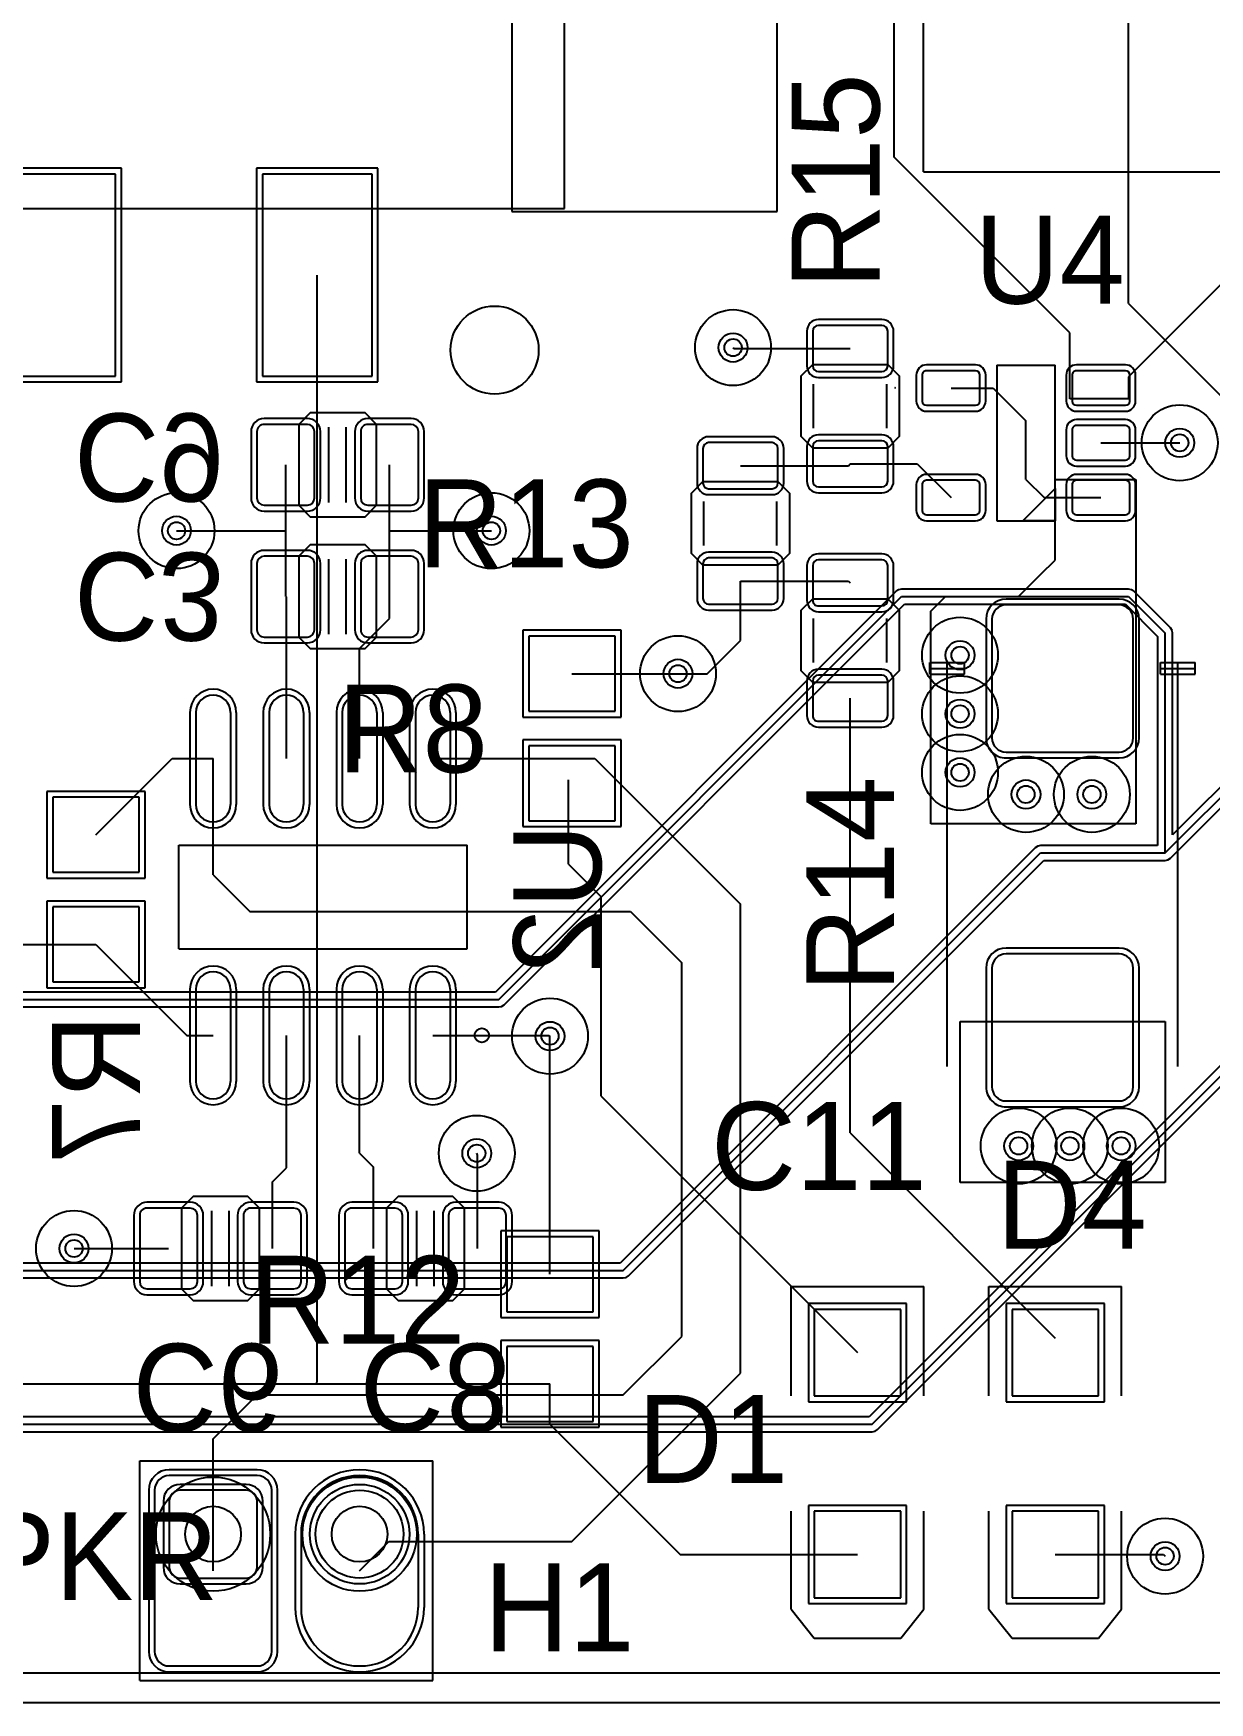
# Model space of a CAD drawing. Header units: millimetres. Extents: x 44.3 to 144.1, y 72.1 to 136.6.
# Drawn here: x 103.94 to 124.34, y 75.95 to 104.89 of the extents above; entities that cross this region are included whole.
import ezdxf

# ---------------------------------------------------------------- set-up
doc = ezdxf.new("R2010")
doc.units = ezdxf.units.MM
for name, color, linetype in [('BottomLayer', 5, 'Continuous'), ('BottomOverlay', 54, 'Continuous'), ('BottomSolder', 6, 'Continuous'), ('InternalPlane1', 76, 'Continuous'), ('InternalPlane2', 16, 'Continuous'), ('PadHoleLayer', 156, 'Continuous'), ('TopLayer', 1, 'Continuous'), ('TopOverlay', 2, 'Continuous'), ('TopSolder', 216, 'Continuous'), ('ViaHoleLayer', 16, 'Continuous')]:
    doc.layers.add(name, color=color, linetype=linetype)

# ---------------------------------------------------------------- blocks, each defined once
blk = doc.blocks.new('CAPMP7343X310N_3')
at = {"layer": 'TopLayer'}
for p, q in [((-1.995, 1.225), (-4.055, 1.225)), ((4.055, 1.225), (1.995, 1.225)), ((-4.3, 0.98), (-4.3, -0.98)), ((-1.75, -0.98), (-1.75, 0.98)), ((1.75, 0.98), (1.75, -0.98)), ((4.3, -0.98), (4.3, 0.98)), ((-4.055, -1.225), (-1.995, -1.225)), ((1.995, -1.225), (4.055, -1.225))]:
    blk.add_line(p, q, dxfattribs=at)
for centre, start, end in [((-4.055, 0.98), 90, 180), ((-1.995, 0.98), 0, 90), ((1.995, 0.98), 90, 180), ((4.055, 0.98), 0, 90), ((-4.055, -0.98), 180, 270), ((-1.995, -0.98), 270, 0), ((1.995, -0.98), 180, 270), ((4.055, -0.98), 270, 0)]:
    blk.add_arc(centre, 0.245, start, end, dxfattribs=at)
at = {"layer": 'TopOverlay'}
for p, q in [((-3.1, 2.3), (-3.3, 2.3)), ((-3.3, 1.7), (-3.3, 2.3)), ((-3.2, 2), (-3.2, 2.3)), ((-3.1, 2), (-3.1, 2.3)), ((3.7, 2), (-3.3, 2)), ((-3.2, 1.7), (-3.2, 2)), ((-3.1, 1.7), (-3.1, 2)), ((-3.1, 1.7), (-3.3, 1.7)), ((-3.1, -1.7), (-3.3, -1.7)), ((-3.3, -2.3), (-3.3, -1.7)), ((-3.2, -2), (-3.2, -1.7)), ((-3.1, -2), (-3.1, -1.7)), ((3.7, -2), (-3.3, -2)), ((-3.2, -2.3), (-3.2, -2)), ((-3.1, -2.3), (-3.1, -2)), ((-3.1, -2.3), (-3.3, -2.3))]:
    blk.add_line(p, q, dxfattribs=at)
at = {"layer": 'TopSolder'}
for p, q in [((-1.995, 1.327), (-4.055, 1.327)), ((4.055, 1.327), (1.995, 1.327)), ((-4.402, 0.98), (-4.402, -0.98)), ((-1.648, -0.98), (-1.648, 0.98)), ((1.648, 0.98), (1.648, -0.98)), ((4.402, -0.98), (4.402, 0.98)), ((-4.055, -1.327), (-1.995, -1.327)), ((1.995, -1.327), (4.055, -1.327))]:
    blk.add_line(p, q, dxfattribs=at)
for centre, start, end in [((-4.055, 0.98), 90, 180), ((-1.995, 0.98), 0, 90), ((1.995, 0.98), 90, 180), ((4.055, 0.98), 0, 90), ((-4.055, -0.98), 180, 270), ((-1.995, -0.98), 270, 0), ((1.995, -0.98), 180, 270), ((4.055, -0.98), 270, 0)]:
    blk.add_arc(centre, 0.347, start, end, dxfattribs=at)
blk = doc.blocks.new('3_2X1_6X1_1_7')
at = {"layer": 'TopLayer'}
for p, q in [((-2.5, 0.75), (-2.5, -0.75)), ((-1, 0.75), (-2.5, 0.75)), ((-1, -0.75), (-1, 0.75)), ((1, 0.75), (1, -0.75)), ((2.5, 0.75), (1, 0.75)), ((2.5, -0.75), (2.5, 0.75)), ((-2.5, -0.75), (-1, -0.75)), ((1, -0.75), (2.5, -0.75))]:
    blk.add_line(p, q, dxfattribs=at)
at = {"layer": 'TopOverlay'}
for p, q in [((-2.9, -1.15), (-2.9, 1.15)), ((-1, 1.15), (-2.9, 1.15)), ((2.7, 1.15), (1, 1.15)), ((3.2, 0.75), (2.7, 1.15)), ((3.2, -0.75), (3.2, 0.75)), ((2.7, -1.15), (3.2, -0.75)), ((-1, -1.15), (-2.9, -1.15)), ((2.7, -1.15), (1, -1.15))]:
    blk.add_line(p, q, dxfattribs=at)
at = {"layer": 'TopSolder'}
for p, q in [((-2.602, 0.852), (-2.602, -0.852)), ((-0.898, 0.852), (-2.602, 0.852)), ((-0.898, -0.852), (-0.898, 0.852)), ((0.898, 0.852), (0.898, -0.852)), ((2.602, 0.852), (0.898, 0.852)), ((2.602, -0.852), (2.602, 0.852)), ((-2.602, -0.852), (-0.898, -0.852)), ((0.898, -0.852), (2.602, -0.852))]:
    blk.add_line(p, q, dxfattribs=at)
blk = doc.blocks.new('HDR_1_2_O______8')
at = {"layer": 'BottomLayer'}
for p, q in [((-2.286, 2.032), (-2.286, 0.508)), ((0.762, 2.286), (-2.032, 2.286)), ((0.5715, 2.032), (-0.5715, 2.032)), ((1.016, 0.508), (1.016, 2.032)), ((-0.762, 1.8415), (-0.762, 0.6985)), ((0.762, 0.6985), (0.762, 1.8415)), ((-0.5715, 0.508), (0.5715, 0.508)), ((-2.032, 0.254), (0.762, 0.254)), ((0, -0.254), (-1.27, -0.254)), ((0, -2.286), (-1.27, -2.286))]:
    blk.add_line(p, q, dxfattribs=at)
blk.add_circle((0, -1.27), 0.762, dxfattribs=at)
for centre, radius, start, end in [((-2.032, 2.032), 0.254, 90, 180), ((-0.5715, 1.8415), 0.1905, 90, 180), ((0.5715, 1.8415), 0.1905, 0, 90), ((0.762, 2.032), 0.254, 0, 90), ((-0.5715, 0.6985), 0.1905, 180, 270), ((0.5715, 0.6985), 0.1905, 270, 0), ((-2.032, 0.508), 0.254, 180, 270), ((0.762, 0.508), 0.254, 270, 0), ((-1.27, -1.27), 1.016, 90, 270), ((0, -1.27), 1.016, 270, 90)]:
    blk.add_arc(centre, radius, start, end, dxfattribs=at)
at = {"layer": 'BottomSolder'}
for p, q in [((0.762, 2.3876), (-2.032, 2.3876)), ((-2.3876, 2.032), (-2.3876, 0.508)), ((0.5715, 2.1336), (-0.5715, 2.1336)), ((1.1176, 0.508), (1.1176, 2.032)), ((-0.8636, 1.8415), (-0.8636, 0.6985)), ((0.8636, 0.6985), (0.8636, 1.8415)), ((-0.5715, 0.4064), (0.5715, 0.4064)), ((-2.032, 0.1524), (0.762, 0.1524)), ((0, -0.1524), (-1.27, -0.1524)), ((0, -2.3876), (-1.27, -2.3876))]:
    blk.add_line(p, q, dxfattribs=at)
blk.add_circle((0, -1.27), 0.8636, dxfattribs=at)
for centre, radius, start, end in [((-2.032, 2.032), 0.3556, 90, 180), ((0.762, 2.032), 0.3556, 0, 90), ((-0.5715, 1.8415), 0.2921, 90, 180), ((0.5715, 1.8415), 0.2921, 0, 90), ((-0.5715, 0.6985), 0.2921, 180, 270), ((0.5715, 0.6985), 0.2921, 270, 0), ((-2.032, 0.508), 0.3556, 180, 270), ((0.762, 0.508), 0.3556, 270, 0), ((-1.27, -1.27), 1.1176, 90, 270), ((0, -1.27), 1.1176, 270, 90)]:
    blk.add_arc(centre, radius, start, end, dxfattribs=at)
at = {"layer": 'InternalPlane1'}
for centre in [(0, 1.27), (0, -1.27)]:
    blk.add_circle(centre, 0.9906, dxfattribs=at)
at = {"layer": 'InternalPlane2'}
for centre in [(0, 1.27), (0, -1.27)]:
    blk.add_circle(centre, 0.9906, dxfattribs=at)
at = {"layer": 'PadHoleLayer'}
for centre in [(0, 1.27), (0, -1.27)]:
    blk.add_circle(centre, 0.4826, dxfattribs=at)
at = {"layer": 'TopLayer'}
for p, q in [((-2.286, 2.032), (-2.286, 0.508)), ((0.762, 2.286), (-2.032, 2.286)), ((0.5715, 2.032), (-0.5715, 2.032)), ((1.016, 0.508), (1.016, 2.032)), ((-0.762, 1.8415), (-0.762, 0.6985)), ((0.762, 0.6985), (0.762, 1.8415)), ((-0.5715, 0.508), (0.5715, 0.508)), ((-2.032, 0.254), (0.762, 0.254)), ((0, -0.254), (-1.27, -0.254)), ((0, -2.286), (-1.27, -2.286))]:
    blk.add_line(p, q, dxfattribs=at)
blk.add_circle((0, -1.27), 0.762, dxfattribs=at)
for centre, radius, start, end in [((-2.032, 2.032), 0.254, 90, 180), ((-0.5715, 1.8415), 0.1905, 90, 180), ((0.5715, 1.8415), 0.1905, 0, 90), ((0.762, 2.032), 0.254, 0, 90), ((-0.5715, 0.6985), 0.1905, 180, 270), ((0.5715, 0.6985), 0.1905, 270, 0), ((-2.032, 0.508), 0.254, 180, 270), ((0.762, 0.508), 0.254, 270, 0), ((-1.27, -1.27), 1.016, 90, 270), ((0, -1.27), 1.016, 270, 90)]:
    blk.add_arc(centre, radius, start, end, dxfattribs=at)
at = {"layer": 'TopOverlay'}
for p, q in [((-2.54, 2.54), (1.27, 2.54)), ((-2.54, 2.54), (-2.54, -2.54)), ((1.27, 2.54), (1.27, -2.54)), ((-2.54, -2.54), (1.27, -2.54))]:
    blk.add_line(p, q, dxfattribs=at)
at = {"layer": 'TopSolder'}
for p, q in [((0.762, 2.3876), (-2.032, 2.3876)), ((-2.3876, 2.032), (-2.3876, 0.508)), ((0.5715, 2.1336), (-0.5715, 2.1336)), ((1.1176, 0.508), (1.1176, 2.032)), ((-0.8636, 1.8415), (-0.8636, 0.6985)), ((0.8636, 0.6985), (0.8636, 1.8415)), ((-0.5715, 0.4064), (0.5715, 0.4064)), ((-2.032, 0.1524), (0.762, 0.1524)), ((0, -0.1524), (-1.27, -0.1524)), ((0, -2.3876), (-1.27, -2.3876))]:
    blk.add_line(p, q, dxfattribs=at)
blk.add_circle((0, -1.27), 0.8636, dxfattribs=at)
for centre, radius, start, end in [((-2.032, 2.032), 0.3556, 90, 180), ((0.762, 2.032), 0.3556, 0, 90), ((-0.5715, 1.8415), 0.2921, 90, 180), ((0.5715, 1.8415), 0.2921, 0, 90), ((-0.5715, 0.6985), 0.2921, 180, 270), ((0.5715, 0.6985), 0.2921, 270, 0), ((-2.032, 0.508), 0.3556, 180, 270), ((0.762, 0.508), 0.3556, 270, 0), ((-1.27, -1.27), 1.1176, 90, 270), ((0, -1.27), 1.1176, 270, 90)]:
    blk.add_arc(centre, radius, start, end, dxfattribs=at)
blk = doc.blocks.new('I________6_8_H_S________11')
at = {"layer": 'TopLayer'}
for p, q in [((-0.7, 2.6), (-6.95, 2.6)), ((-6.95, 2.6), (-6.95, -2.6)), ((-0.7, -2.6), (-0.7, 2.6)), ((6.95, 2.6), (0.7, 2.6)), ((0.7, 2.6), (0.7, -2.6)), ((6.95, -2.6), (6.95, 2.6)), ((-6.95, -2.6), (-0.7, -2.6)), ((0.7, -2.6), (6.95, -2.6))]:
    blk.add_line(p, q, dxfattribs=at)
at = {"layer": 'TopOverlay'}
for p, q in [((-6.35, 3), (-6.35, 6.35)), ((-6.35, 6.35), (6.35, 6.35)), ((6.35, 3), (6.35, 6.35)), ((-6.35, -6.35), (-6.35, -3)), ((6.35, -6.35), (6.35, -3)), ((-6.35, -6.35), (6.35, -6.35))]:
    blk.add_line(p, q, dxfattribs=at)
at = {"layer": 'TopSolder'}
for p, q in [((-0.598, 2.702), (-7.052, 2.702)), ((-7.052, 2.702), (-7.052, -2.702)), ((-0.598, -2.702), (-0.598, 2.702)), ((7.052, 2.702), (0.598, 2.702)), ((0.598, 2.702), (0.598, -2.702)), ((7.052, -2.702), (7.052, 2.702)), ((-7.052, -2.702), (-0.598, -2.702)), ((0.598, -2.702), (7.052, -2.702))]:
    blk.add_line(p, q, dxfattribs=at)
blk = doc.blocks.new('ERA_0805_16')
at = {"layer": 'TopLayer'}
for p, q in [((-0.3, 0.75), (-1.6, 0.75)), ((-1.6, 0.75), (-1.6, -0.75)), ((-0.3, -0.75), (-0.3, 0.75)), ((1.6, 0.75), (0.3, 0.75)), ((0.3, 0.75), (0.3, -0.75)), ((1.6, -0.75), (1.6, 0.75)), ((-1.6, -0.75), (-0.3, -0.75)), ((0.3, -0.75), (1.6, -0.75))]:
    blk.add_line(p, q, dxfattribs=at)
at = {"layer": 'TopSolder'}
for p, q in [((-0.198, 0.852), (-1.702, 0.852)), ((-1.702, 0.852), (-1.702, -0.852)), ((-0.198, -0.852), (-0.198, 0.852)), ((1.702, 0.852), (0.198, 0.852)), ((0.198, 0.852), (0.198, -0.852)), ((1.702, -0.852), (1.702, 0.852)), ((-1.702, -0.852), (-0.198, -0.852)), ((0.198, -0.852), (1.702, -0.852))]:
    blk.add_line(p, q, dxfattribs=at)
blk = doc.blocks.new('ERA_0805_19')
at = {"layer": 'TopLayer'}
for p, q in [((-0.3, 0.75), (-1.6, 0.75)), ((-1.6, 0.75), (-1.6, -0.75)), ((-0.3, -0.75), (-0.3, 0.75)), ((1.6, 0.75), (0.3, 0.75)), ((0.3, 0.75), (0.3, -0.75)), ((1.6, -0.75), (1.6, 0.75)), ((-1.6, -0.75), (-0.3, -0.75)), ((0.3, -0.75), (1.6, -0.75))]:
    blk.add_line(p, q, dxfattribs=at)
at = {"layer": 'TopSolder'}
for p, q in [((-0.198, 0.852), (-1.702, 0.852)), ((-1.702, 0.852), (-1.702, -0.852)), ((-0.198, -0.852), (-0.198, 0.852)), ((1.702, 0.852), (0.198, 0.852)), ((0.198, 0.852), (0.198, -0.852)), ((1.702, -0.852), (1.702, 0.852)), ((-1.702, -0.852), (-0.198, -0.852)), ((0.198, -0.852), (1.702, -0.852))]:
    blk.add_line(p, q, dxfattribs=at)
blk = doc.blocks.new('RESC2012X70N_20')
at = {"layer": 'TopLayer'}
for p, q in [((-0.7, 0.65), (-1.3, 0.65)), ((-0.725, 0.65), (-0.525, 0.85)), ((-0.725, -0.65), (-0.725, 0.65)), ((-0.525, 0.85), (0.525, 0.85)), ((0.525, 0.85), (0.725, 0.65)), ((1.3, 0.65), (0.7, 0.65)), ((0.725, 0.65), (0.725, -0.65)), ((-1.4, 0.55), (-1.4, -0.55)), ((-0.6, -0.55), (-0.6, 0.55)), ((0.6, 0.55), (0.6, -0.55)), ((1.4, -0.55), (1.4, 0.55)), ((-1.3, -0.65), (-0.7, -0.65)), ((-0.525, -0.85), (-0.725, -0.65)), ((0.525, -0.85), (-0.525, -0.85)), ((0.725, -0.65), (0.525, -0.85)), ((0.7, -0.65), (1.3, -0.65))]:
    blk.add_line(p, q, dxfattribs=at)
for centre, start, end in [((-1.3, 0.55), 90, 180), ((-0.7, 0.55), 0, 90), ((0.7, 0.55), 90, 180), ((1.3, 0.55), 0, 90), ((-1.3, -0.55), 180, 270), ((-0.7, -0.55), 270, 0), ((0.7, -0.55), 180, 270), ((1.3, -0.55), 270, 0)]:
    blk.add_arc(centre, 0.1, start, end, dxfattribs=at)
at = {"layer": 'TopOverlay'}
for p, q in [((-0.381, 0.635), (0.381, 0.635)), ((-0.381, -0.635), (0.381, -0.635))]:
    blk.add_line(p, q, dxfattribs=at)
at = {"layer": 'TopSolder'}
for p, q in [((-0.7, 0.752), (-1.3, 0.752)), ((1.3, 0.752), (0.7, 0.752)), ((-1.502, 0.55), (-1.502, -0.55)), ((-0.498, -0.55), (-0.498, 0.55)), ((0.498, 0.55), (0.498, -0.55)), ((1.502, -0.55), (1.502, 0.55)), ((-1.3, -0.752), (-0.7, -0.752)), ((0.7, -0.752), (1.3, -0.752))]:
    blk.add_line(p, q, dxfattribs=at)
for centre, start, end in [((-1.3, 0.55), 90, 180), ((-0.7, 0.55), 0, 90), ((0.7, 0.55), 90, 180), ((1.3, 0.55), 0, 90), ((-1.3, -0.55), 180, 270), ((-0.7, -0.55), 270, 0), ((0.7, -0.55), 180, 270), ((1.3, -0.55), 270, 0)]:
    blk.add_arc(centre, 0.202, start, end, dxfattribs=at)
blk = doc.blocks.new('RESC2012X70N_21')
at = {"layer": 'TopLayer'}
for p, q in [((-0.7, 0.65), (-1.3, 0.65)), ((-0.725, 0.65), (-0.525, 0.85)), ((-0.725, -0.65), (-0.725, 0.65)), ((-0.525, 0.85), (0.525, 0.85)), ((0.525, 0.85), (0.725, 0.65)), ((1.3, 0.65), (0.7, 0.65)), ((0.725, 0.65), (0.725, -0.65)), ((-1.4, 0.55), (-1.4, -0.55)), ((-0.6, -0.55), (-0.6, 0.55)), ((0.6, 0.55), (0.6, -0.55)), ((1.4, -0.55), (1.4, 0.55)), ((-1.3, -0.65), (-0.7, -0.65)), ((-0.525, -0.85), (-0.725, -0.65)), ((0.525, -0.85), (-0.525, -0.85)), ((0.725, -0.65), (0.525, -0.85)), ((0.7, -0.65), (1.3, -0.65))]:
    blk.add_line(p, q, dxfattribs=at)
for centre, start, end in [((-1.3, 0.55), 90, 180), ((-0.7, 0.55), 0, 90), ((0.7, 0.55), 90, 180), ((1.3, 0.55), 0, 90), ((-1.3, -0.55), 180, 270), ((-0.7, -0.55), 270, 0), ((0.7, -0.55), 180, 270), ((1.3, -0.55), 270, 0)]:
    blk.add_arc(centre, 0.1, start, end, dxfattribs=at)
at = {"layer": 'TopOverlay'}
for p, q in [((0.381, 0.635), (-0.381, 0.635)), ((0.381, -0.635), (-0.381, -0.635))]:
    blk.add_line(p, q, dxfattribs=at)
at = {"layer": 'TopSolder'}
for p, q in [((-0.7, 0.752), (-1.3, 0.752)), ((1.3, 0.752), (0.7, 0.752)), ((-1.502, 0.55), (-1.502, -0.55)), ((-0.498, -0.55), (-0.498, 0.55)), ((0.498, 0.55), (0.498, -0.55)), ((1.502, -0.55), (1.502, 0.55)), ((-1.3, -0.752), (-0.7, -0.752)), ((0.7, -0.752), (1.3, -0.752))]:
    blk.add_line(p, q, dxfattribs=at)
for centre, start, end in [((-1.3, 0.55), 90, 180), ((-0.7, 0.55), 0, 90), ((0.7, 0.55), 90, 180), ((1.3, 0.55), 0, 90), ((-1.3, -0.55), 180, 270), ((-0.7, -0.55), 270, 0), ((0.7, -0.55), 180, 270), ((1.3, -0.55), 270, 0)]:
    blk.add_arc(centre, 0.202, start, end, dxfattribs=at)
blk = doc.blocks.new('DRA818_BREAKOUT_31')
at = {"layer": 'TopLayer'}
for p, q in [((-15.075, 12.05), (-15.075, 8.55)), ((-13.175, 12.05), (-15.075, 12.05)), ((-13.175, 8.55), (-13.175, 12.05)), ((-10.625, 12.05), (-10.625, 8.55)), ((-8.725, 12.05), (-10.625, 12.05)), ((-22.1, 9.2), (-22.1, 2.5)), ((-17.5, 9.2), (-22.1, 9.2)), ((-17.5, 2.5), (-17.5, 9.2)), ((-15.075, 8.55), (-13.175, 8.55)), ((-10.625, 8.55), (-8.725, 8.55))]:
    blk.add_line(p, q, dxfattribs=at)
at = {"layer": 'TopOverlay'}
for p, q in [((-18.415, 9.144), (-18.415, -9.906)), ((17.145, 9.144), (-18.415, 9.144))]:
    blk.add_line(p, q, dxfattribs=at)
blk.add_circle((-17.2, 11.6), 0.764, dxfattribs=at)
at = {"layer": 'TopSolder'}
for p, q in [((-15.177, 12.152), (-15.177, 8.448)), ((-13.073, 12.152), (-15.177, 12.152)), ((-13.073, 8.448), (-13.073, 12.152)), ((-10.727, 12.152), (-10.727, 8.448)), ((-8.623, 12.152), (-10.727, 12.152)), ((-15.177, 8.448), (-13.073, 8.448)), ((-10.727, 8.448), (-8.623, 8.448))]:
    blk.add_line(p, q, dxfattribs=at)
blk = doc.blocks.new('SOT23_5_32')
at = {"layer": 'TopLayer'}
for p, q in [((-1.8, 1.175), (-1.8, 0.725)), ((-0.875, 1.25), (-1.725, 1.25)), ((-0.8, 0.725), (-0.8, 1.175)), ((0.8, 1.175), (0.8, 0.725)), ((1.725, 1.25), (0.875, 1.25)), ((1.8, 0.725), (1.8, 1.175)), ((-1.725, 0.65), (-0.875, 0.65)), ((0.875, 0.65), (1.725, 0.65)), ((-0.875, 0.3), (-1.725, 0.3)), ((-1.8, 0.225), (-1.8, -0.225)), ((-0.8, -0.225), (-0.8, 0.225)), ((-1.725, -0.3), (-0.875, -0.3)), ((-1.8, -0.725), (-1.8, -1.175)), ((-0.875, -0.65), (-1.725, -0.65)), ((-0.8, -1.175), (-0.8, -0.725)), ((0.8, -0.725), (0.8, -1.175)), ((1.725, -0.65), (0.875, -0.65)), ((1.8, -1.175), (1.8, -0.725)), ((-1.725, -1.25), (-0.875, -1.25)), ((0.875, -1.25), (1.725, -1.25))]:
    blk.add_line(p, q, dxfattribs=at)
for centre, start, end in [((-1.725, 1.175), 90, 180), ((-0.875, 1.175), 0, 90), ((0.875, 1.175), 90, 180), ((1.725, 1.175), 0, 90), ((-1.725, 0.725), 180, 270), ((-0.875, 0.725), 270, 0), ((0.875, 0.725), 180, 270), ((1.725, 0.725), 270, 0), ((-1.725, 0.225), 90, 180), ((-0.875, 0.225), 0, 90), ((-1.725, -0.225), 180, 270), ((-0.875, -0.225), 270, 0), ((-1.725, -0.725), 90, 180), ((-0.875, -0.725), 0, 90), ((0.875, -0.725), 90, 180), ((1.725, -0.725), 0, 90), ((-1.725, -1.175), 180, 270), ((-0.875, -1.175), 270, 0), ((0.875, -1.175), 180, 270), ((1.725, -1.175), 270, 0)]:
    blk.add_arc(centre, 0.075, start, end, dxfattribs=at)
at = {"layer": 'TopOverlay'}
for p, q in [((0.508, 1.353), (-0.508, 1.353)), ((-0.508, 1.353), (-0.508, -1.347)), ((-0.508, 0.792), (-0.508, 1.353)), ((-0.508, 1.353), (0.053, 1.353)), ((0.053, 1.353), (-0.508, 0.792)), ((0.508, -1.347), (0.508, 1.353)), ((2.27, -0.95), (2.265, -0.955)), ((2.265, -0.955), (2.27, -0.96)), ((2.275, -0.955), (2.27, -0.95)), ((2.27, -0.96), (2.275, -0.955)), ((0.508, -1.347), (-0.508, -1.347))]:
    blk.add_line(p, q, dxfattribs=at)
at = {"layer": 'TopSolder'}
for p, q in [((-1.902, 1.175), (-1.902, 0.725)), ((-0.875, 1.352), (-1.725, 1.352)), ((-0.698, 0.725), (-0.698, 1.175)), ((0.698, 1.175), (0.698, 0.725)), ((1.725, 1.352), (0.875, 1.352)), ((1.902, 0.725), (1.902, 1.175)), ((-1.725, 0.548), (-0.875, 0.548)), ((-0.875, 0.402), (-1.725, 0.402)), ((0.875, 0.548), (1.725, 0.548)), ((-1.902, 0.225), (-1.902, -0.225)), ((-0.698, -0.225), (-0.698, 0.225)), ((-1.725, -0.402), (-0.875, -0.402)), ((-0.875, -0.548), (-1.725, -0.548)), ((1.725, -0.548), (0.875, -0.548)), ((-1.902, -0.725), (-1.902, -1.175)), ((-0.698, -1.175), (-0.698, -0.725)), ((0.698, -0.725), (0.698, -1.175)), ((1.902, -1.175), (1.902, -0.725)), ((-1.725, -1.352), (-0.875, -1.352)), ((0.875, -1.352), (1.725, -1.352))]:
    blk.add_line(p, q, dxfattribs=at)
for centre, start, end in [((-1.725, 1.175), 90, 180), ((-0.875, 1.175), 0, 90), ((0.875, 1.175), 90, 180), ((1.725, 1.175), 0, 90), ((-1.725, 0.725), 180, 270), ((-0.875, 0.725), 270, 0), ((0.875, 0.725), 180, 270), ((1.725, 0.725), 270, 0), ((-1.725, 0.225), 90, 180), ((-0.875, 0.225), 0, 90), ((-1.725, -0.225), 180, 270), ((-0.875, -0.225), 270, 0), ((-1.725, -0.725), 90, 180), ((-0.875, -0.725), 0, 90), ((0.875, -0.725), 90, 180), ((1.725, -0.725), 0, 90), ((-1.725, -1.175), 180, 270), ((-0.875, -1.175), 270, 0), ((0.875, -1.175), 180, 270), ((1.725, -1.175), 270, 0)]:
    blk.add_arc(centre, 0.177, start, end, dxfattribs=at)
blk = doc.blocks.new('CAPC2012X135N_B_37')
at = {"layer": 'BottomLayer'}
for p, q in [((-0.475, 0.9), (-0.675, 0.7)), ((0.475, 0.9), (-0.475, 0.9)), ((0.675, 0.7), (0.475, 0.9)), ((-0.525, 0.7), (-1.275, 0.7)), ((-0.675, 0.7), (-0.675, -0.7)), ((1.275, 0.7), (0.525, 0.7)), ((0.675, -0.7), (0.675, 0.7)), ((-1.4, 0.575), (-1.4, -0.575)), ((-0.4, -0.575), (-0.4, 0.575)), ((0.4, 0.575), (0.4, -0.575)), ((1.4, -0.575), (1.4, 0.575)), ((-1.275, -0.7), (-0.525, -0.7)), ((-0.675, -0.7), (-0.475, -0.9)), ((0.475, -0.9), (0.675, -0.7)), ((0.525, -0.7), (1.275, -0.7)), ((-0.475, -0.9), (0.475, -0.9))]:
    blk.add_line(p, q, dxfattribs=at)
for centre, start, end in [((-1.275, 0.575), 90, 180), ((-0.525, 0.575), 0, 90), ((0.525, 0.575), 90, 180), ((1.275, 0.575), 0, 90), ((-1.275, -0.575), 180, 270), ((-0.525, -0.575), 270, 0), ((0.525, -0.575), 180, 270), ((1.275, -0.575), 270, 0)]:
    blk.add_arc(centre, 0.125, start, end, dxfattribs=at)
at = {"layer": 'BottomOverlay'}
for p, q in [((-0.15, -0.651), (-0.15, 0.651)), ((0.15, -0.651), (0.15, 0.651))]:
    blk.add_line(p, q, dxfattribs=at)
at = {"layer": 'BottomSolder'}
for p, q in [((-0.525, 0.802), (-1.275, 0.802)), ((1.275, 0.802), (0.525, 0.802)), ((-1.502, 0.575), (-1.502, -0.575)), ((-0.298, -0.575), (-0.298, 0.575)), ((0.298, 0.575), (0.298, -0.575)), ((1.502, -0.575), (1.502, 0.575)), ((-1.275, -0.802), (-0.525, -0.802)), ((0.525, -0.802), (1.275, -0.802))]:
    blk.add_line(p, q, dxfattribs=at)
for centre, start, end in [((-1.275, 0.575), 90, 180), ((-0.525, 0.575), 0, 90), ((0.525, 0.575), 90, 180), ((1.275, 0.575), 0, 90), ((-1.275, -0.575), 180, 270), ((-0.525, -0.575), 270, 0), ((0.525, -0.575), 180, 270), ((1.275, -0.575), 270, 0)]:
    blk.add_arc(centre, 0.227, start, end, dxfattribs=at)
blk = doc.blocks.new('CAPC2012X135N_B_40')
at = {"layer": 'BottomLayer'}
for p, q in [((-0.475, 0.9), (-0.675, 0.7)), ((0.475, 0.9), (-0.475, 0.9)), ((0.675, 0.7), (0.475, 0.9)), ((-0.525, 0.7), (-1.275, 0.7)), ((-0.675, 0.7), (-0.675, -0.7)), ((1.275, 0.7), (0.525, 0.7)), ((0.675, -0.7), (0.675, 0.7)), ((-1.4, 0.575), (-1.4, -0.575)), ((-0.4, -0.575), (-0.4, 0.575)), ((0.4, 0.575), (0.4, -0.575)), ((1.4, -0.575), (1.4, 0.575)), ((-1.275, -0.7), (-0.525, -0.7)), ((-0.675, -0.7), (-0.475, -0.9)), ((0.475, -0.9), (0.675, -0.7)), ((0.525, -0.7), (1.275, -0.7)), ((-0.475, -0.9), (0.475, -0.9))]:
    blk.add_line(p, q, dxfattribs=at)
for centre, start, end in [((-1.275, 0.575), 90, 180), ((-0.525, 0.575), 0, 90), ((0.525, 0.575), 90, 180), ((1.275, 0.575), 0, 90), ((-1.275, -0.575), 180, 270), ((-0.525, -0.575), 270, 0), ((0.525, -0.575), 180, 270), ((1.275, -0.575), 270, 0)]:
    blk.add_arc(centre, 0.125, start, end, dxfattribs=at)
at = {"layer": 'BottomOverlay'}
for p, q in [((-0.15, 0.651), (-0.15, -0.651)), ((0.15, 0.651), (0.15, -0.651))]:
    blk.add_line(p, q, dxfattribs=at)
at = {"layer": 'BottomSolder'}
for p, q in [((-0.525, 0.802), (-1.275, 0.802)), ((1.275, 0.802), (0.525, 0.802)), ((-1.502, 0.575), (-1.502, -0.575)), ((-0.298, -0.575), (-0.298, 0.575)), ((0.298, 0.575), (0.298, -0.575)), ((1.502, -0.575), (1.502, 0.575)), ((-1.275, -0.802), (-0.525, -0.802)), ((0.525, -0.802), (1.275, -0.802))]:
    blk.add_line(p, q, dxfattribs=at)
for centre, start, end in [((-1.275, 0.575), 90, 180), ((-0.525, 0.575), 0, 90), ((0.525, 0.575), 90, 180), ((1.275, 0.575), 0, 90), ((-1.275, -0.575), 180, 270), ((-0.525, -0.575), 270, 0), ((0.525, -0.575), 180, 270), ((1.275, -0.575), 270, 0)]:
    blk.add_arc(centre, 0.227, start, end, dxfattribs=at)
blk = doc.blocks.new('CAPC2012X135N_B_42')
at = {"layer": 'BottomLayer'}
for p, q in [((-0.475, 0.9), (-0.675, 0.7)), ((0.475, 0.9), (-0.475, 0.9)), ((0.675, 0.7), (0.475, 0.9)), ((-0.525, 0.7), (-1.275, 0.7)), ((-0.675, 0.7), (-0.675, -0.7)), ((1.275, 0.7), (0.525, 0.7)), ((0.675, -0.7), (0.675, 0.7)), ((-1.4, 0.575), (-1.4, -0.575)), ((-0.4, -0.575), (-0.4, 0.575)), ((0.4, 0.575), (0.4, -0.575)), ((1.4, -0.575), (1.4, 0.575)), ((-1.275, -0.7), (-0.525, -0.7)), ((-0.675, -0.7), (-0.475, -0.9)), ((0.475, -0.9), (0.675, -0.7)), ((0.525, -0.7), (1.275, -0.7)), ((-0.475, -0.9), (0.475, -0.9))]:
    blk.add_line(p, q, dxfattribs=at)
for centre, start, end in [((-1.275, 0.575), 90, 180), ((-0.525, 0.575), 0, 90), ((0.525, 0.575), 90, 180), ((1.275, 0.575), 0, 90), ((-1.275, -0.575), 180, 270), ((-0.525, -0.575), 270, 0), ((0.525, -0.575), 180, 270), ((1.275, -0.575), 270, 0)]:
    blk.add_arc(centre, 0.125, start, end, dxfattribs=at)
at = {"layer": 'BottomOverlay'}
for p, q in [((-0.15, 0.651), (-0.15, -0.651)), ((0.15, 0.651), (0.15, -0.651))]:
    blk.add_line(p, q, dxfattribs=at)
at = {"layer": 'BottomSolder'}
for p, q in [((-0.525, 0.802), (-1.275, 0.802)), ((1.275, 0.802), (0.525, 0.802)), ((-1.502, 0.575), (-1.502, -0.575)), ((-0.298, -0.575), (-0.298, 0.575)), ((0.298, 0.575), (0.298, -0.575)), ((1.502, -0.575), (1.502, 0.575)), ((-1.275, -0.802), (-0.525, -0.802)), ((0.525, -0.802), (1.275, -0.802))]:
    blk.add_line(p, q, dxfattribs=at)
for centre, start, end in [((-1.275, 0.575), 90, 180), ((-0.525, 0.575), 0, 90), ((0.525, 0.575), 90, 180), ((1.275, 0.575), 0, 90), ((-1.275, -0.575), 180, 270), ((-0.525, -0.575), 270, 0), ((0.525, -0.575), 180, 270), ((1.275, -0.575), 270, 0)]:
    blk.add_arc(centre, 0.227, start, end, dxfattribs=at)
blk = doc.blocks.new('CAPC2012X135N_B_43')
at = {"layer": 'BottomLayer'}
for p, q in [((-0.475, 0.9), (-0.675, 0.7)), ((0.475, 0.9), (-0.475, 0.9)), ((0.675, 0.7), (0.475, 0.9)), ((-0.525, 0.7), (-1.275, 0.7)), ((-0.675, 0.7), (-0.675, -0.7)), ((1.275, 0.7), (0.525, 0.7)), ((0.675, -0.7), (0.675, 0.7)), ((-1.4, 0.575), (-1.4, -0.575)), ((-0.4, -0.575), (-0.4, 0.575)), ((0.4, 0.575), (0.4, -0.575)), ((1.4, -0.575), (1.4, 0.575)), ((-1.275, -0.7), (-0.525, -0.7)), ((-0.675, -0.7), (-0.475, -0.9)), ((0.475, -0.9), (0.675, -0.7)), ((0.525, -0.7), (1.275, -0.7)), ((-0.475, -0.9), (0.475, -0.9))]:
    blk.add_line(p, q, dxfattribs=at)
for centre, start, end in [((-1.275, 0.575), 90, 180), ((-0.525, 0.575), 0, 90), ((0.525, 0.575), 90, 180), ((1.275, 0.575), 0, 90), ((-1.275, -0.575), 180, 270), ((-0.525, -0.575), 270, 0), ((0.525, -0.575), 180, 270), ((1.275, -0.575), 270, 0)]:
    blk.add_arc(centre, 0.125, start, end, dxfattribs=at)
at = {"layer": 'BottomOverlay'}
for p, q in [((-0.15, 0.651), (-0.15, -0.651)), ((0.15, 0.651), (0.15, -0.651))]:
    blk.add_line(p, q, dxfattribs=at)
at = {"layer": 'BottomSolder'}
for p, q in [((-0.525, 0.802), (-1.275, 0.802)), ((1.275, 0.802), (0.525, 0.802)), ((-1.502, 0.575), (-1.502, -0.575)), ((-0.298, -0.575), (-0.298, 0.575)), ((0.298, 0.575), (0.298, -0.575)), ((1.502, -0.575), (1.502, 0.575)), ((-1.275, -0.802), (-0.525, -0.802)), ((0.525, -0.802), (1.275, -0.802))]:
    blk.add_line(p, q, dxfattribs=at)
for centre, start, end in [((-1.275, 0.575), 90, 180), ((-0.525, 0.575), 0, 90), ((0.525, 0.575), 90, 180), ((1.275, 0.575), 0, 90), ((-1.275, -0.575), 180, 270), ((-0.525, -0.575), 270, 0), ((0.525, -0.575), 180, 270), ((1.275, -0.575), 270, 0)]:
    blk.add_arc(centre, 0.227, start, end, dxfattribs=at)
blk = doc.blocks.new('ERA_0805_B_50')
at = {"layer": 'BottomLayer'}
for p, q in [((-0.3, 0.75), (-1.6, 0.75)), ((-1.6, 0.75), (-1.6, -0.75)), ((-0.3, -0.75), (-0.3, 0.75)), ((1.6, 0.75), (0.3, 0.75)), ((0.3, 0.75), (0.3, -0.75)), ((1.6, -0.75), (1.6, 0.75)), ((-1.6, -0.75), (-0.3, -0.75)), ((0.3, -0.75), (1.6, -0.75))]:
    blk.add_line(p, q, dxfattribs=at)
at = {"layer": 'BottomSolder'}
for p, q in [((-0.198, 0.852), (-1.702, 0.852)), ((-1.702, 0.852), (-1.702, -0.852)), ((-0.198, -0.852), (-0.198, 0.852)), ((1.702, 0.852), (0.198, 0.852)), ((0.198, 0.852), (0.198, -0.852)), ((1.702, -0.852), (1.702, 0.852)), ((-1.702, -0.852), (-0.198, -0.852)), ((0.198, -0.852), (1.702, -0.852))]:
    blk.add_line(p, q, dxfattribs=at)
blk = doc.blocks.new('M08A_N_B_58')
at = {"layer": 'BottomLayer'}
for p, q in [((-1.6, 2.205), (-3.2, 2.205)), ((3.2, 2.205), (1.6, 2.205)), ((-1.6, 1.605), (-3.2, 1.605)), ((3.2, 1.605), (1.6, 1.605)), ((-1.6, 0.935), (-3.2, 0.935)), ((3.2, 0.935), (1.6, 0.935)), ((-1.6, 0.335), (-3.2, 0.335)), ((3.2, 0.335), (1.6, 0.335)), ((-1.6, -0.335), (-3.2, -0.335)), ((3.2, -0.335), (1.6, -0.335)), ((-1.6, -0.935), (-3.2, -0.935)), ((3.2, -0.935), (1.6, -0.935)), ((-1.6, -1.605), (-3.2, -1.605)), ((3.2, -1.605), (1.6, -1.605)), ((-1.6, -2.205), (-3.2, -2.205)), ((3.2, -2.205), (1.6, -2.205))]:
    blk.add_line(p, q, dxfattribs=at)
for centre, start, end in [((-3.2, 1.905), 90, 270), ((-1.6, 1.905), 270, 90), ((1.6, 1.905), 90, 270), ((3.2, 1.905), 270, 90), ((-3.2, 0.635), 90, 270), ((-1.6, 0.635), 270, 90), ((1.6, 0.635), 90, 270), ((3.2, 0.635), 270, 90), ((-3.2, -0.635), 90, 270), ((-1.6, -0.635), 270, 90), ((1.6, -0.635), 90, 270), ((3.2, -0.635), 270, 90), ((-3.2, -1.905), 90, 270), ((-1.6, -1.905), 270, 90), ((1.6, -1.905), 90, 270), ((3.2, -1.905), 270, 90)]:
    blk.add_arc(centre, 0.3, start, end, dxfattribs=at)
at = {"layer": 'BottomOverlay'}
for p, q in [((-0.9, 2.5), (0.9, 2.5)), ((-0.9, 2.5), (-0.9, -2.5)), ((0.9, 2.5), (0.9, -2.5)), ((-0.9, -2.5), (0.9, -2.5))]:
    blk.add_line(p, q, dxfattribs=at)
blk.add_circle((-2.4, -2.755), 0.125, dxfattribs=at)
at = {"layer": 'BottomSolder'}
for p, q in [((-1.6, 2.307), (-3.2, 2.307)), ((3.2, 2.307), (1.6, 2.307)), ((-1.6, 1.503), (-3.2, 1.503)), ((3.2, 1.503), (1.6, 1.503)), ((-1.6, 1.037), (-3.2, 1.037)), ((3.2, 1.037), (1.6, 1.037)), ((-1.6, 0.233), (-3.2, 0.233)), ((3.2, 0.233), (1.6, 0.233)), ((-1.6, -0.233), (-3.2, -0.233)), ((3.2, -0.233), (1.6, -0.233)), ((-1.6, -1.037), (-3.2, -1.037)), ((3.2, -1.037), (1.6, -1.037)), ((-1.6, -1.503), (-3.2, -1.503)), ((3.2, -1.503), (1.6, -1.503)), ((-1.6, -2.307), (-3.2, -2.307)), ((3.2, -2.307), (1.6, -2.307))]:
    blk.add_line(p, q, dxfattribs=at)
for centre, start, end in [((-3.2, 1.905), 90, 270), ((-1.6, 1.905), 270, 90), ((1.6, 1.905), 90, 270), ((3.2, 1.905), 270, 90), ((-3.2, 0.635), 90, 270), ((-1.6, 0.635), 270, 90), ((1.6, 0.635), 90, 270), ((3.2, 0.635), 270, 90), ((-3.2, -0.635), 90, 270), ((-1.6, -0.635), 270, 90), ((1.6, -0.635), 90, 270), ((3.2, -0.635), 270, 90), ((-3.2, -1.905), 90, 270), ((-1.6, -1.905), 270, 90), ((1.6, -1.905), 90, 270), ((3.2, -1.905), 270, 90)]:
    blk.add_arc(centre, 0.402, start, end, dxfattribs=at)
blk = doc.blocks.new('3_2X1_6X1_1_63')
at = {"layer": 'TopLayer'}
for p, q in [((-2.5, 0.75), (-2.5, -0.75)), ((-1, 0.75), (-2.5, 0.75)), ((-1, -0.75), (-1, 0.75)), ((1, 0.75), (1, -0.75)), ((2.5, 0.75), (1, 0.75)), ((2.5, -0.75), (2.5, 0.75)), ((-2.5, -0.75), (-1, -0.75)), ((1, -0.75), (2.5, -0.75))]:
    blk.add_line(p, q, dxfattribs=at)
at = {"layer": 'TopOverlay'}
for p, q in [((-2.9, -1.15), (-2.9, 1.15)), ((-1, 1.15), (-2.9, 1.15)), ((2.7, 1.15), (1, 1.15)), ((3.2, 0.75), (2.7, 1.15)), ((3.2, -0.75), (3.2, 0.75)), ((2.7, -1.15), (3.2, -0.75)), ((-1, -1.15), (-2.9, -1.15)), ((2.7, -1.15), (1, -1.15))]:
    blk.add_line(p, q, dxfattribs=at)
at = {"layer": 'TopSolder'}
for p, q in [((-2.602, 0.852), (-2.602, -0.852)), ((-0.898, 0.852), (-2.602, 0.852)), ((-0.898, -0.852), (-0.898, 0.852)), ((0.898, 0.852), (0.898, -0.852)), ((2.602, 0.852), (0.898, 0.852)), ((2.602, -0.852), (2.602, 0.852)), ((-2.602, -0.852), (-0.898, -0.852)), ((0.898, -0.852), (2.602, -0.852))]:
    blk.add_line(p, q, dxfattribs=at)
blk = doc.blocks.new('RESC2012X70N_64')
at = {"layer": 'TopLayer'}
for p, q in [((-0.7, 0.65), (-1.3, 0.65)), ((-0.725, 0.65), (-0.525, 0.85)), ((-0.725, -0.65), (-0.725, 0.65)), ((-0.525, 0.85), (0.525, 0.85)), ((0.525, 0.85), (0.725, 0.65)), ((1.3, 0.65), (0.7, 0.65)), ((0.725, 0.65), (0.725, -0.65)), ((-1.4, 0.55), (-1.4, -0.55)), ((-0.6, -0.55), (-0.6, 0.55)), ((0.6, 0.55), (0.6, -0.55)), ((1.4, -0.55), (1.4, 0.55)), ((-1.3, -0.65), (-0.7, -0.65)), ((-0.525, -0.85), (-0.725, -0.65)), ((0.525, -0.85), (-0.525, -0.85)), ((0.725, -0.65), (0.525, -0.85)), ((0.7, -0.65), (1.3, -0.65))]:
    blk.add_line(p, q, dxfattribs=at)
for centre, start, end in [((-1.3, 0.55), 90, 180), ((-0.7, 0.55), 0, 90), ((0.7, 0.55), 90, 180), ((1.3, 0.55), 0, 90), ((-1.3, -0.55), 180, 270), ((-0.7, -0.55), 270, 0), ((0.7, -0.55), 180, 270), ((1.3, -0.55), 270, 0)]:
    blk.add_arc(centre, 0.1, start, end, dxfattribs=at)
at = {"layer": 'TopOverlay'}
for p, q in [((-0.381, 0.635), (0.381, 0.635)), ((-0.381, -0.635), (0.381, -0.635))]:
    blk.add_line(p, q, dxfattribs=at)
at = {"layer": 'TopSolder'}
for p, q in [((-0.7, 0.752), (-1.3, 0.752)), ((1.3, 0.752), (0.7, 0.752)), ((-1.502, 0.55), (-1.502, -0.55)), ((-0.498, -0.55), (-0.498, 0.55)), ((0.498, 0.55), (0.498, -0.55)), ((1.502, -0.55), (1.502, 0.55)), ((-1.3, -0.752), (-0.7, -0.752)), ((0.7, -0.752), (1.3, -0.752))]:
    blk.add_line(p, q, dxfattribs=at)
for centre, start, end in [((-1.3, 0.55), 90, 180), ((-0.7, 0.55), 0, 90), ((0.7, 0.55), 90, 180), ((1.3, 0.55), 0, 90), ((-1.3, -0.55), 180, 270), ((-0.7, -0.55), 270, 0), ((0.7, -0.55), 180, 270), ((1.3, -0.55), 270, 0)]:
    blk.add_arc(centre, 0.202, start, end, dxfattribs=at)

msp = doc.modelspace()

# ---------------------------------------------------------------- linework, layer by layer
at = {"layer": 'BottomLayer'}
for p, q in [((122.936, 100.203), (122.936, 123.317)), ((122.936, 100.203), (128.905, 94.234)), ((108.32, 96.266), (108.32, 97.409)), ((110.12, 96.266), (110.12, 97.409)), ((106.426, 96.266), (108.32, 96.266)), ((108.32, 95.123), (108.32, 96.266)), ((110.12, 96.266), (111.887, 96.266)), ((110.12, 95.123), (110.12, 96.266)), ((108.32, 95.123), (108.331, 95.112)), ((108.331, 92.316), (108.331, 95.112)), ((110.12, 94.742), (110.12, 95.123)), ((109.601, 94.223), (110.12, 94.742)), ((109.601, 92.316), (109.601, 94.223)), ((105.029, 90.993), (106.352, 92.316)), ((106.352, 92.316), (107.061, 92.316)), ((107.061, 90.297), (107.061, 92.316)), ((110.871, 92.316), (113.678, 92.316)), ((113.678, 92.316), (116.205, 89.789)), ((107.061, 90.297), (107.696, 89.662)), ((116.205, 81.661), (116.205, 89.789)), ((107.696, 89.662), (114.3, 89.662)), ((114.3, 89.662), (115.189, 88.773)), ((102.616, 89.093), (105.029, 89.093)), ((105.029, 89.093), (106.606, 87.516)), ((115.189, 82.296), (115.189, 88.773)), ((106.606, 87.516), (107.061, 87.516)), ((108.331, 85.217), (108.331, 87.516)), ((109.601, 85.471), (109.601, 87.516)), ((110.871, 87.516), (112.89, 87.516)), ((112.89, 87.516), (112.903, 87.503)), ((109.601, 85.471), (109.844, 85.228)), ((111.644, 83.82), (111.644, 85.444)), ((108.088, 84.974), (108.331, 85.217)), ((109.844, 83.82), (109.844, 85.228)), ((108.088, 83.82), (108.088, 84.974)), ((104.648, 83.82), (106.288, 83.82)), ((114.173, 81.28), (115.189, 82.296)), ((113.284, 78.74), (116.205, 81.661)), ((107.061, 80.518), (107.823, 81.28)), ((107.823, 81.28), (114.173, 81.28)), ((107.061, 78.867), (107.061, 80.518)), ((107.061, 78.232), (107.061, 78.867)), ((109.601, 78.232), (110.109, 78.74)), ((110.109, 78.74), (113.284, 78.74))]:
    msp.add_line(p, q, dxfattribs=at)
for centre in [(116.078, 99.441), (123.825, 97.79), (106.426, 96.266), (111.887, 96.266), (120.015, 94.107), (115.123, 93.787), (120.015, 93.091), (120.015, 92.075), (121.158, 91.694), (122.301, 91.694), (112.903, 87.503), (111.633, 85.471), (121.031, 85.598), (121.92, 85.598), (122.809, 85.598), (104.648, 83.82), (123.571, 78.486)]:
    msp.add_circle(centre, 0.25, dxfattribs=at)
msp.add_arc((111.606, 85.444), 0.0376, 0, 45, dxfattribs=at)
at = {"layer": 'InternalPlane1'}
for p, q in [((143.635, 76.456), (44.833, 76.456)), ((44.323, 75.946), (144.145, 75.946))]:
    msp.add_line(p, q, dxfattribs=at)
for centre in [(106.426, 96.266), (120.015, 94.107), (115.123, 93.787), (120.015, 93.091), (120.015, 92.075), (121.158, 91.694), (122.301, 91.694), (112.903, 87.503)]:
    msp.add_circle(centre, 0.658, dxfattribs=at)
at = {"layer": 'InternalPlane2'}
for p, q in [((118.949, 95.243), (118.907, 95.215)), ((118.999, 95.252), (118.949, 95.243)), ((122.936, 95.252), (118.999, 95.252)), ((122.986, 95.243), (122.936, 95.252)), ((123.028, 95.215), (122.986, 95.243)), ((118.907, 95.215), (111.96, 88.267)), ((112.014, 88.138), (118.999, 95.123)), ((112.106, 88.046), (119.053, 94.994)), ((118.999, 95.123), (122.936, 95.123)), ((119.053, 94.994), (122.882, 94.994)), ((122.882, 94.994), (123.442, 94.434)), ((122.936, 95.123), (123.571, 94.488)), ((123.663, 94.58), (123.028, 95.215)), ((123.442, 94.434), (123.442, 90.807)), ((123.571, 90.678), (123.571, 94.488)), ((123.691, 94.538), (123.663, 94.58)), ((123.7, 94.488), (123.691, 94.538)), ((123.7, 90.991), (123.7, 94.488)), ((125.13, 92.421), (123.7, 90.991)), ((123.571, 90.678), (125.222, 92.329)), ((123.663, 90.586), (125.276, 92.2)), ((121.32, 90.77), (114.119, 83.568)), ((114.173, 83.439), (121.412, 90.678)), ((121.362, 90.798), (121.32, 90.77)), ((121.412, 90.807), (121.362, 90.798)), ((123.442, 90.807), (121.412, 90.807)), ((121.412, 90.678), (123.571, 90.678)), ((114.265, 83.347), (121.466, 90.549)), ((121.466, 90.549), (123.571, 90.549)), ((123.571, 90.549), (123.621, 90.558)), ((123.621, 90.558), (123.663, 90.586)), ((127.162, 89.627), (118.437, 80.901)), ((118.491, 80.772), (127.254, 89.535)), ((118.583, 80.68), (127.308, 89.406)), ((111.96, 88.267), (75.692, 88.267)), ((75.692, 88.138), (112.014, 88.138)), ((75.746, 88.009), (112.014, 88.009)), ((112.014, 88.009), (112.064, 88.018)), ((112.064, 88.018), (112.106, 88.046)), ((114.119, 83.568), (77.724, 83.568)), ((77.724, 83.439), (114.173, 83.439)), ((77.778, 83.31), (114.173, 83.31)), ((114.173, 83.31), (114.223, 83.319)), ((114.223, 83.319), (114.265, 83.347)), ((118.437, 80.901), (79.248, 80.901)), ((79.248, 80.772), (118.491, 80.772)), ((79.302, 80.643), (118.491, 80.643)), ((118.491, 80.643), (118.541, 80.652)), ((118.541, 80.652), (118.583, 80.68)), ((128.903, 76.456), (75.116, 76.456)), ((44.323, 75.946), (144.145, 75.946))]:
    msp.add_line(p, q, dxfattribs=at)
for centre in [(116.078, 99.441), (123.825, 97.79), (111.887, 96.266), (112.903, 87.503), (121.031, 85.598), (121.92, 85.598), (122.809, 85.598), (111.633, 85.471), (104.648, 83.82), (123.571, 78.486)]:
    msp.add_circle(centre, 0.658, dxfattribs=at)
at = {"layer": 'TopLayer'}
for p, q in [((118.872, 102.87), (118.872, 111.506)), ((118.872, 102.743), (118.872, 102.87)), ((121.92, 99.695), (118.872, 102.743)), ((124.968, 100.965), (123.825, 99.822)), ((108.867, 81.501), (108.867, 100.698)), ((121.92, 98.552), (121.92, 99.695)), ((123.825, 99.822), (122.936, 98.933)), ((116.078, 99.441), (116.094, 99.425)), ((116.094, 99.425), (118.11, 99.425)), ((119.858, 98.74), (120.589, 98.74)), ((120.589, 98.74), (121.158, 98.171)), ((122.936, 98.933), (122.936, 98.552)), ((122.936, 98.552), (121.92, 98.552)), ((121.158, 97.155), (121.158, 98.171)), ((122.458, 97.79), (123.825, 97.79)), ((116.205, 97.393), (118.078, 97.393)), ((118.078, 97.393), (118.11, 97.425)), ((118.11, 97.425), (119.273, 97.425)), ((119.273, 97.425), (119.858, 96.84)), ((121.158, 97.155), (121.473, 96.84)), ((121.666, 95.758), (121.666, 97.155)), ((121.666, 97.155), (123.063, 97.155)), ((123.063, 97.155), (123.063, 91.186)), ((121.473, 96.84), (122.458, 96.84)), ((121.412, 95.504), (121.666, 95.758)), ((116.205, 95.393), (118.078, 95.393)), ((116.205, 94.361), (116.205, 95.393)), ((118.078, 95.393), (118.11, 95.361)), ((121.031, 95.123), (121.412, 95.504)), ((119.507, 94.869), (119.761, 95.123)), ((119.761, 95.123), (121.031, 95.123)), ((119.507, 91.186), (119.507, 94.869)), ((115.631, 93.787), (116.205, 94.361)), ((113.284, 93.787), (115.123, 93.787)), ((115.123, 93.787), (115.631, 93.787)), ((118.11, 85.824), (118.11, 93.361)), ((113.223, 90.485), (113.223, 91.948)), ((123.063, 91.186), (119.507, 91.186)), ((113.223, 90.485), (113.792, 89.916)), ((113.792, 86.459), (113.792, 89.916)), ((120.015, 84.963), (120.015, 87.757)), ((120.015, 87.757), (120.523, 87.757)), ((120.523, 87.757), (123.571, 87.757)), ((123.571, 87.757), (123.571, 84.963)), ((112.903, 83.373), (112.903, 87.503)), ((113.792, 86.459), (118.237, 82.014)), ((118.11, 85.824), (121.666, 82.268)), ((123.571, 84.963), (120.015, 84.963)), ((101.412, 81.473), (108.839, 81.473)), ((108.839, 81.473), (108.867, 81.501)), ((108.839, 81.473), (112.903, 81.473)), ((112.903, 80.772), (112.903, 81.473)), ((112.903, 80.772), (115.161, 78.514)), ((115.161, 78.514), (118.237, 78.514)), ((121.666, 78.514), (123.543, 78.514)), ((123.543, 78.514), (123.571, 78.486))]:
    msp.add_line(p, q, dxfattribs=at)
for centre in [(116.078, 99.441), (123.825, 97.79), (106.426, 96.266), (111.887, 96.266), (120.015, 94.107), (115.123, 93.787), (120.015, 93.091), (120.015, 92.075), (121.158, 91.694), (122.301, 91.694), (112.903, 87.503), (111.633, 85.471), (121.031, 85.598), (121.92, 85.598), (122.809, 85.598), (104.648, 83.82), (123.571, 78.486)]:
    msp.add_circle(centre, 0.25, dxfattribs=at)
at = {"layer": 'ViaHoleLayer'}
for centre in [(116.078, 99.441), (123.825, 97.79), (106.426, 96.266), (111.887, 96.266), (120.015, 94.107), (115.123, 93.787), (120.015, 93.091), (120.015, 92.075), (121.158, 91.694), (122.301, 91.694), (112.903, 87.503), (121.031, 85.598), (121.92, 85.598), (122.809, 85.598), (111.633, 85.471), (104.648, 83.82), (123.571, 78.486)]:
    msp.add_circle(centre, 0.15, dxfattribs=at)

# ---------------------------------------------------------------- block references
for name, p, rotation in [('DRA818_BREAKOUT_31', (94.742, 110.998), 180), ('I________6_8_H_S________11', (125.73, 108.839), 360), ('RESC2012X70N_64', (118.11, 98.425), 90), ('SOT23_5_32', (121.158, 97.79), 180), ('CAPC2012X135N_B_43', (109.22, 97.409), 180), ('RESC2012X70N_20', (116.205, 96.393), 90), ('CAPC2012X135N_B_37', (109.22, 95.123), 360), ('RESC2012X70N_21', (118.11, 94.361), 270), ('CAPMP7343X310N_3', (121.793, 90.678), 270), ('ERA_0805_16', (113.284, 92.837), 90), ('M08A_N_B_58', (108.966, 89.916), 90), ('ERA_0805_B_50', (105.029, 90.043), 90), ('CAPC2012X135N_B_40', (107.188, 83.82), 180), ('CAPC2012X135N_B_42', (110.744, 83.82), 180), ('ERA_0805_19', (112.903, 82.423), 270), ('3_2X1_6X1_1_7', (118.237, 80.264), 270), ('3_2X1_6X1_1_63', (121.666, 80.264), 270), ('HDR_1_2_O______8', (108.331, 78.867), 90)]:
    msp.add_blockref(name, p, dxfattribs=dict(rotation=rotation))

# ---------------------------------------------------------------- texts
at = {"layer": 'BottomOverlay', "text_generation_flag": 2}
for s, rotation, p in [('C9', 180, (104.648, 98.298)), ('C3', 180, (104.648, 95.885)), ('U2', 90, (113.792, 91.186)), ('R7', 90, (105.791, 87.884)), ('C6', 180, (105.664, 82.169)), ('C8', 180, (109.601, 82.169))]:
    msp.add_text(s, height=1.524, rotation=rotation, dxfattribs=at).set_placement(p)
at = {"layer": 'TopOverlay'}
for s, p in [('R15', (118.618, 100.457)), ('R14', (118.872, 88.265))]:
    msp.add_text(s, height=1.524, rotation=90, dxfattribs=at).set_placement(p)
for s, p in [('U4', (120.269, 100.203)), ('R13', (110.617, 95.631)), ('R8', (109.22, 92.075)), ('C11', (115.697, 84.836)), ('D4', (120.65, 83.82)), ('R12', (107.696, 82.169)), ('D1', (114.427, 79.756)), ('SPKR', (101.6, 77.724)), ('H1', (111.76, 76.835))]:
    msp.add_text(s, height=1.524, dxfattribs=at).set_placement(p)

doc.saveas('drawing.dxf')
